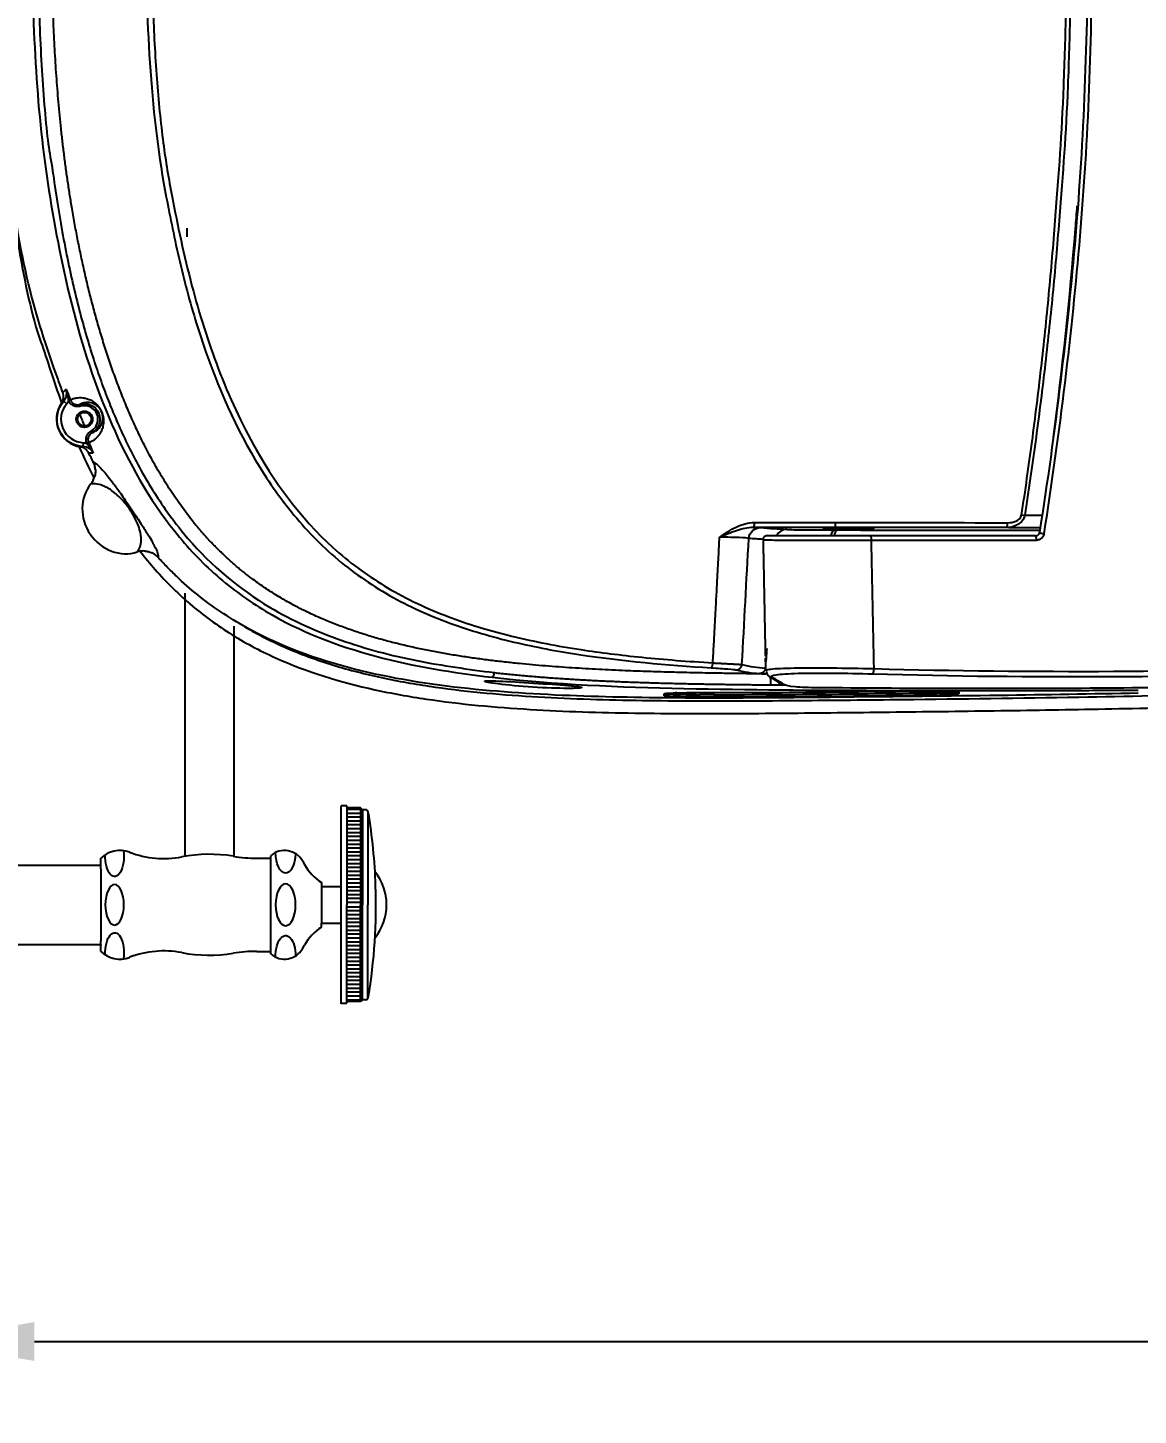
# Model space of a CAD drawing. Extents: x 796 to 6898, y -63 to 2465.
# Drawn here: x 4291.3 to 4577.8, y 1303 to 1660.8 of the extents above; entities that cross this region are included whole.
import ezdxf

# ---------------------------------------------------------------- set-up
doc = ezdxf.new("R2010")
doc.units = 0
doc.header["$LTSCALE"] = 20
doc.header["$MEASUREMENT"] = 0
doc.layers.get('0').update_dxf_attribs({"linetype": 'CONTINUOUS'})
doc.layers.get('DEFPOINTS').update_dxf_attribs({"linetype": 'CONTINUOUS'})
doc.layers.add('1', color=7, linetype='CONTINUOUS')
doc.layers.add('4', color=4, linetype='CONTINUOUS')
doc.styles.get("Standard").update_dxf_attribs({"font": 'NanumGothic.ttf'})
doc.dimstyles.get("Standard").update_dxf_attribs({"dimtxt": 2.7, "dimasz": 2.5, "dimexe": 1.5, "dimexo": 1.5, "dimgap": 1.5, "dimtad": 1, "dimdec": 0, "dimlfac": 10, "dimzin": 0, "dimdsep": 46, "dimtxsty": 'Standard', "dimcen": 0, "dimclrt": 2, "dimadec": 0, "dimazin": 0, "dimtfac": 1, "dimtdec": 0, "dimtmove": 0, "dimatfit": 3, "dimfxl": 0, "dimtolj": 1, "dimtzin": 0, "dimarcsym": 0})

# ---------------------------------------------------------------- blocks, each defined once
blk = doc.blocks.new('*D23')
at = {"color": 3, "lineweight": -2}
for p, q in [((4262.99, 1075.8), (4262.99, 1326.98)), ((4982.99, 1062.78), (4982.99, 1326.98)), ((4292.99, 1321.98), (4952.99, 1321.98))]:
    blk.add_line(p, q, dxfattribs=at)
at = {"color": 3}
for points in [[(4292.99, 1326.98), (4292.99, 1316.98), (4262.99, 1321.98)], [(4952.99, 1326.98), (4952.99, 1316.98), (4982.99, 1321.98)]]:
    blk.add_solid(points, dxfattribs=at)
at = {"layer": 'DEFPOINTS', "color": 0}
for p in [(4982.99, 1321.98), (4262.99, 1074.3), (4982.99, 1061.28)]:
    blk.add_point(p, dxfattribs=at)
at = {"color": 2, "insert": (4622.99, 1348.24), "char_height": 30, "attachment_point": 5}
blk.add_mtext('\\A1;720', dxfattribs=at)

msp = doc.modelspace()

# ---------------------------------------------------------------- linework, layer by layer
at = {"layer": '1', "color": 0, "linetype": 'Continuous'}
for p, q in [((4332.33, 1609.08), (4332.33, 1606.88)), ((4300.58, 1564.49), (4301.33, 1563.84)), ((4301.84, 1564.55), (4302.29, 1564.76)), ((4304.86, 1563.19), (4304.71, 1563.67)), ((4307.6, 1556.78), (4307.85, 1556.34)), ((4305.6, 1552.78), (4305.65, 1553.78)), ((4306.5, 1553.65), (4306.96, 1553.84)), ((4499.43, 1531.9), (4499.43, 1531.75)), ((4499.43, 1531.65), (4499.43, 1531.28)), ((4455.46, 1488.53), (4455.46, 1489.01)), ((4458.46, 1489.53), (4458.46, 1489.01)), ((4463.46, 1489.32), (4463.46, 1488.78)), ((4463.46, 1488.16), (4463.46, 1488.78)), ((4464.76, 1489.34), (4464.76, 1488.78)), ((4468.16, 1489.36), (4468.16, 1488.77)), ((4468.16, 1489.36), (4468.16, 1488.77)), ((4518.86, 1489.71), (4518.86, 1489.15)), ((4522.06, 1489.73), (4522.06, 1489.18)), ((4522.06, 1489.18), (4522.06, 1489.73)), ((4523.46, 1489.73), (4523.46, 1489.2)), ((4523.46, 1488.58), (4523.46, 1489.2)), ((4528.46, 1489.97), (4528.46, 1489.46)), ((4531.46, 1489), (4531.46, 1489.46))]:
    msp.add_line(p, q, dxfattribs=at)
for radius in [2.1, 1.75]:
    msp.add_circle((4305.9, 1559.84), radius, dxfattribs=at)
at = {"layer": '1', "color": 0, "linetype": 'Continuous', "extrusion": (0, 0, -1)}
for radius, start, end in [(7.06, 272.382, 41.2007), (4, 72.7958, 240.8607)]:
    msp.add_arc((-4305.9, 1559.84), radius, start, end, dxfattribs=at)
at = {"layer": '1', "color": 0, "linetype": 'Continuous'}
for radius, start, end in [(7.2, 145.1928, 261.2266), (6.06, 138.7993, 267.618), (3.5, 299.1393, 107.2042)]:
    msp.add_arc((4305.9, 1559.84), radius, start, end, dxfattribs=at)
for centre, major_axis, ratio, start_param, end_param in [((4301.79, 1564.67), (-0.466, -0.182), 0.050377, 1.614803, 3.075022), ((4306.56, 1553.53), (0.453, 0.212), 0.053979, 0.066481, 1.523686), ((4315.72, 1535.87), (-6.16, 9.12), 0.916152, 0.269979, 2.882511), ((4547.37, 1535.38), (1.48, -0.23), 0.119694, 4.942245, 5.579809), ((4478.47, 1533.41), (0, -1.5), 0.228999, 0.008965, 1.425862), ((4499.42, 1533.4), (0, -1.5), 0.223098, 0.008952, 1.423303), ((4543.75, 1533.36), (0, -1.5), 0.211079, 0.008928, 1.420364), ((4481.98, 1528.78), (0, -1), 1, 3.141593, 4.746913), ((4487.09, 1528.4), (0.22, 2.99), 0.99324, 0.075247, 1.165164), ((4499.43, 1528.28), (0.01, 3), 0.378274, 0.009427, 1.035618), ((4500.21, 1528.28), (0.01, 3), 0.33934, 0.009277, 1.034676), ((4508.73, 1528.78), (0, 1), 0.221069, 4.562842, 6.283185), ((4551.31, 1528.78), (0, 1), 0.209286, 4.560828, 6.283185), ((4553.29, 1530.47), (-0.988, 0.156), 0.119842, 0, 1.800106), ((4483.32, 1494.8), (-0.75, -1.3), 0.990202, 5.230664, 6.795915), ((4509.3, 1495.65), (0.04, 1.5), 0.226161, 3.189015, 4.564472), ((4486.35, 1492.87), (-0.87, -1.22), 0.988984, 6.267805, 6.91796)]:
    msp.add_ellipse(centre, major_axis=major_axis, ratio=ratio, start_param=start_param, end_param=end_param, dxfattribs=at)
for points, degree, knots in [([(4300.34, 1566.72), (4299.92, 1567.86), (4296.28, 1577.83), (4290.74, 1594.8), (4286.94, 1618.19), (4285.02, 1636.21), (4284.1, 1647.76), (4283.45, 1659.7), (4283.06, 1672.03), (4283.01, 1680.38), (4282.99, 1684.62)], 3, [0, 0, 0, 0, 0.029664, 0.258397, 0.514709, 0.605675, 0.699628, 0.796629, 0.896736, 1, 1, 1, 1]), ([(4282.99, 1684.62), (4282.99, 1675.63), (4283.17, 1666.64), (4283.95, 1648.67), (4284.55, 1639.69), (4286.31, 1621.79), (4287.46, 1612.86), (4290.47, 1595.13), (4292.33, 1586.32), (4296.22, 1575.36), (4297.98, 1569.64), (4300.01, 1564.02)], 3, [0, 0, 0, 0, 0.214368, 0.214368, 0.428737, 0.428737, 0.643105, 0.643105, 0.857473, 0.857473, 1, 1, 1, 1]), ([(4292.38, 1684.61), (4292.39, 1662.46), (4293.44, 1640.21), (4297.95, 1610.9), (4299.95, 1600.06), (4305.29, 1578.79), (4308.65, 1568.38), (4317.29, 1548.59), (4322.59, 1539.21), (4332.49, 1526.78), (4336.11, 1522.94), (4343.97, 1516.04), (4348.2, 1512.99), (4361.52, 1505.04), (4371.21, 1501.36), (4390.91, 1496.09), (4400.96, 1494.45), (4411.08, 1493.29)], 3, [0, 0, 0, 0, 0.25, 0.25, 0.375, 0.375, 0.5, 0.5, 0.625, 0.625, 0.6875, 0.6875, 0.75, 0.75, 0.875, 0.875, 1, 1, 1, 1]), ([(4293.92, 1684.61), (4293.93, 1680.74), (4293.96, 1673.15), (4294.28, 1661.99), (4294.79, 1651.31), (4295.5, 1641.09), (4296.4, 1631.32), (4297.48, 1625.52), (4298.73, 1616.68), (4300.12, 1608.32), (4301.64, 1600.44), (4303.29, 1593.04), (4305.03, 1586.14), (4306.84, 1579.74), (4308.71, 1573.83), (4310.6, 1568.42), (4312.5, 1563.49), (4315.35, 1556.7), (4319.76, 1547.56), (4325.87, 1537.59), (4336.21, 1524.09), (4348.55, 1513.79), (4365.68, 1504.94), (4378.53, 1500.53), (4394.93, 1496.7), (4404.98, 1495.37), (4411.68, 1494.48)], 3, [0, 0, 0, 0, 0.043803, 0.085816, 0.126123, 0.164778, 0.201813, 0.237237, 0.271048, 0.303235, 0.33378, 0.362666, 0.389876, 0.415398, 0.439219, 0.461332, 0.481735, 0.500424, 0.547145, 0.600351, 0.638368, 0.749997, 0.792002, 0.875008, 0.916739, 1, 1, 1, 1]), ([(4481.98, 1494.15), (4466.34, 1494.32), (4444.45, 1494.69), (4416.2, 1495.97), (4386.05, 1499.2), (4358.58, 1511.26), (4346.54, 1520.28), (4339.49, 1527.1), (4336.42, 1530.33), (4331.74, 1535.97), (4320.8, 1551.63), (4307.52, 1582.63), (4301.19, 1615.03), (4298.28, 1642.76), (4297.5, 1669.85), (4297.51, 1684.61)], 5, [0, 0, 0, 0, 0, 0, 0.248533, 0.35731, 0.459634, 0.477422, 0.480384, 0.491238, 0.514901, 0.53066, 0.593382, 0.780263, 1, 1, 1, 1, 1, 1]), ([(4321.77, 1684.58), (4321.75, 1660.91), (4323.11, 1637.42), (4328.01, 1611.99), (4329.15, 1606.22), (4331.84, 1594.74), (4333.39, 1589.02), (4338.7, 1572.21), (4343.09, 1561.42), (4351.77, 1546.2), (4355.02, 1541.31), (4362.19, 1532.27), (4366.12, 1528.09), (4374.87, 1520.54), (4379.66, 1517.21), (4389.6, 1511.59), (4394.8, 1509.24), (4405.56, 1505.3), (4411.11, 1503.7), (4422.22, 1501.06), (4427.82, 1500.02), (4444.73, 1497.44), (4456.14, 1496.43), (4467.61, 1495.73)], 3, [0, 0, 0, 0, 0.25, 0.25, 0.3125, 0.3125, 0.375, 0.375, 0.5, 0.5, 0.5625, 0.5625, 0.625, 0.625, 0.6875, 0.6875, 0.75, 0.75, 0.8125, 0.8125, 0.875, 0.875, 1, 1, 1, 1]), ([(4323.28, 1684.58), (4323.34, 1678.27), (4323.45, 1665.94), (4324.44, 1647.94), (4326.06, 1630.88), (4328.78, 1615.3), (4333.11, 1594.69), (4340.12, 1572.42), (4351.21, 1548.15), (4366.45, 1528.24), (4385.06, 1515.22), (4400.26, 1508.31), (4416.8, 1503.46), (4430.51, 1500.86), (4441.78, 1499.31), (4450, 1498.4), (4458.81, 1497.6), (4464.9, 1497.2), (4468.03, 1497)], 3, [0, 0, 0, 0, 0.066982, 0.130716, 0.191334, 0.248966, 0.335776, 0.415755, 0.499002, 0.623838, 0.68452, 0.749311, 0.808177, 0.874762, 0.902999, 0.933262, 0.965585, 1, 1, 1, 1]), ([(4547.68, 1535.15), (4548.64, 1541.45), (4549.54, 1547.75), (4551.23, 1560.37), (4552.01, 1566.69), (4553.46, 1579.34), (4554.12, 1585.68), (4555.33, 1598.37), (4555.88, 1604.74), (4557.34, 1623.83), (4558.08, 1633.09), (4558.82, 1652.27), (4559.01, 1658.67), (4559.2, 1668.29), (4559.25, 1671.5), (4559.32, 1677.91), (4559.34, 1681.12), (4559.34, 1684.33)], 3, [0, 0, 0, 0, 0.125, 0.125, 0.25, 0.25, 0.375, 0.375, 0.5, 0.5, 0.75, 0.75, 0.875, 0.875, 0.9375, 0.9375, 1, 1, 1, 1]), ([(4560.39, 1684.33), (4560.38, 1681.12), (4560.36, 1677.91), (4560.29, 1671.49), (4560.24, 1668.28), (4560.05, 1658.66), (4559.86, 1652.26), (4559.1, 1633.07), (4558.35, 1623.81), (4556.85, 1604.7), (4556.3, 1598.34), (4555.06, 1585.63), (4554.38, 1579.29), (4552.9, 1566.63), (4552.1, 1560.31), (4550.38, 1547.69), (4549.46, 1541.38), (4548.48, 1535.09)], 3, [0, 0, 0, 0, 0.0625, 0.0625, 0.125, 0.125, 0.25, 0.25, 0.5, 0.5, 0.625, 0.625, 0.75, 0.75, 0.875, 0.875, 1, 1, 1, 1]), ([(4564.72, 1684.6), (4564.72, 1658.1), (4563.67, 1631.73), (4559.51, 1582.67), (4556.39, 1556.59), (4552.3, 1530.62)], 3, [0, 0, 0, 0, 0.5, 0.5, 1, 1, 1, 1]), ([(4553.49, 1530.32), (4557.59, 1556.33), (4560.71, 1582.47), (4564.87, 1631.63), (4565.92, 1658.05), (4565.92, 1684.6)], 3, [0, 0, 0, 0, 0.5, 0.5, 1, 1, 1, 1]), ([(4555.88, 1555.24), (4558.25, 1573.07), (4560.16, 1590.97), (4561.74, 1610.91), (4561.89, 1612.89), (4562.04, 1614.86)], 3, [0, 0, 0, 0, 0.901127, 0.901127, 1, 1, 1, 1]), ([(4300.58, 1564.49), (4300.76, 1564.7), (4300.91, 1564.92), (4301.08, 1565.28), (4301.14, 1565.41), (4301.22, 1565.67), (4301.25, 1565.8), (4301.3, 1566.06), (4301.32, 1566.19), (4301.33, 1566.46), (4301.33, 1566.6), (4301.31, 1566.86), (4301.29, 1567), (4301.23, 1567.26), (4301.19, 1567.39), (4301.15, 1567.52)], 3, [0, 0, 0, 0, 0.25, 0.25, 0.375, 0.375, 0.5, 0.5, 0.625, 0.625, 0.75, 0.75, 0.875, 0.875, 1, 1, 1, 1]), ([(4301.82, 1564.66), (4301.77, 1564.9), (4301.73, 1565.14), (4301.61, 1565.87), (4301.52, 1566.34), (4301.32, 1567.04), (4301.24, 1567.28), (4301.16, 1567.48), (4301.15, 1567.5), (4301.14, 1567.52), (4301.13, 1567.54)], 3, [0, 0, 0, 0, 0.238829, 0.238829, 0.733383, 0.733383, 0.996461, 0.996461, 0.996461, 1, 1, 1, 1]), ([(4299.99, 1563.95), (4300.12, 1564.15), (4300.24, 1564.36), (4300.37, 1564.7), (4300.4, 1564.82), (4300.46, 1565.05), (4300.49, 1565.17), (4300.52, 1565.41), (4300.52, 1565.53), (4300.53, 1565.77), (4300.52, 1565.89), (4300.48, 1566.25), (4300.42, 1566.49), (4300.34, 1566.72)], 3, [0, 0, 0, 0, 0.25, 0.25, 0.375, 0.375, 0.5, 0.5, 0.625, 0.625, 0.75, 0.75, 1, 1, 1, 1]), ([(4304.86, 1563.19), (4304.79, 1563.17), (4304.71, 1563.15), (4304.57, 1563.11), (4304.49, 1563.1), (4304.26, 1563.08), (4304.11, 1563.07), (4303.89, 1563.08), (4303.81, 1563.09), (4303.66, 1563.12), (4303.59, 1563.13), (4303.37, 1563.19), (4303.23, 1563.23), (4302.95, 1563.36), (4302.82, 1563.43), (4302.57, 1563.61), (4302.45, 1563.7), (4302.24, 1563.92), (4302.14, 1564.03), (4301.97, 1564.28), (4301.9, 1564.41), (4301.84, 1564.55)], 3, [0, 0, 0, 0, 0.0625, 0.0625, 0.125, 0.125, 0.25, 0.25, 0.3125, 0.3125, 0.375, 0.375, 0.5, 0.5, 0.625, 0.625, 0.75, 0.75, 0.875, 0.875, 1, 1, 1, 1]), ([(4302.25, 1564.85), (4302.49, 1564.96), (4302.74, 1565.06), (4303.25, 1565.22), (4303.51, 1565.28), (4304.05, 1565.37), (4304.33, 1565.4), (4304.89, 1565.42), (4305.18, 1565.41), (4305.78, 1565.34), (4306.09, 1565.28), (4306.57, 1565.14), (4306.74, 1565.09), (4307.07, 1564.97), (4307.25, 1564.89), (4307.6, 1564.72), (4307.78, 1564.62), (4308.07, 1564.44), (4308.17, 1564.38), (4308.37, 1564.24), (4308.47, 1564.16), (4308.68, 1563.99), (4308.79, 1563.9), (4309.02, 1563.68), (4309.14, 1563.56), (4309.34, 1563.35), (4309.41, 1563.27), (4309.55, 1563.09), (4309.63, 1562.99), (4309.75, 1562.82), (4309.79, 1562.75), (4309.87, 1562.64), (4309.89, 1562.61), (4309.94, 1562.52), (4309.97, 1562.48), (4310.03, 1562.38), (4310.06, 1562.33), (4310.11, 1562.24), (4310.12, 1562.2), (4310.16, 1562.13), (4310.18, 1562.09), (4310.22, 1562.01), (4310.25, 1561.96), (4310.28, 1561.88), (4310.3, 1561.86), (4310.32, 1561.8), (4310.33, 1561.77), (4310.36, 1561.71), (4310.37, 1561.68), (4310.39, 1561.62), (4310.41, 1561.6), (4310.44, 1561.51), (4310.46, 1561.47), (4310.49, 1561.38), (4310.5, 1561.33), (4310.53, 1561.26), (4310.54, 1561.22), (4310.57, 1561.12), (4310.59, 1561.06), (4310.63, 1560.9), (4310.66, 1560.81), (4310.7, 1560.64), (4310.71, 1560.57), (4310.74, 1560.43), (4310.75, 1560.36), (4310.78, 1560.17), (4310.79, 1560.06), (4310.81, 1559.86), (4310.82, 1559.76), (4310.83, 1559.49), (4310.83, 1559.33), (4310.82, 1559.02), (4310.81, 1558.89), (4310.77, 1558.49), (4310.74, 1558.26), (4310.64, 1557.83), (4310.58, 1557.64), (4310.46, 1557.27), (4310.4, 1557.1), (4310.25, 1556.77), (4310.18, 1556.62), (4309.94, 1556.19), (4309.77, 1555.93), (4309.41, 1555.46), (4309.22, 1555.24), (4308.82, 1554.85), (4308.61, 1554.67), (4307.96, 1554.19), (4307.5, 1553.93), (4307.01, 1553.74)], 3, [0, 0, 0, 0, 0.0625, 0.0625, 0.125, 0.125, 0.1875, 0.1875, 0.25, 0.25, 0.3125, 0.3125, 0.34375, 0.34375, 0.375, 0.375, 0.40625, 0.40625, 0.421875, 0.421875, 0.4375, 0.4375, 0.453125, 0.453125, 0.46875, 0.46875, 0.476563, 0.476563, 0.484375, 0.484375, 0.488281, 0.488281, 0.490234, 0.490234, 0.492188, 0.492188, 0.494141, 0.494141, 0.495117, 0.495117, 0.496094, 0.496094, 0.49707, 0.49707, 0.497559, 0.497559, 0.498047, 0.498047, 0.498535, 0.498535, 0.499023, 0.499023, 0.5, 0.5, 0.500977, 0.500977, 0.501953, 0.501953, 0.503906, 0.503906, 0.507813, 0.507813, 0.511719, 0.511719, 0.515625, 0.515625, 0.523438, 0.523438, 0.53125, 0.53125, 0.546875, 0.546875, 0.5625, 0.5625, 0.59375, 0.59375, 0.625, 0.625, 0.65625, 0.65625, 0.6875, 0.6875, 0.75, 0.75, 0.8125, 0.8125, 0.875, 0.875, 1, 1, 1, 1]), ([(4302.29, 1564.76), (4302.34, 1564.65), (4302.4, 1564.54), (4302.54, 1564.34), (4302.62, 1564.25), (4302.79, 1564.08), (4302.88, 1564), (4303.08, 1563.86), (4303.18, 1563.8), (4303.4, 1563.7), (4303.52, 1563.66), (4303.69, 1563.62), (4303.75, 1563.61), (4303.87, 1563.59), (4303.93, 1563.58), (4304.11, 1563.57), (4304.24, 1563.58), (4304.48, 1563.6), (4304.6, 1563.63), (4304.71, 1563.67)], 3, [0, 0, 0, 0, 0.125, 0.125, 0.25, 0.25, 0.375, 0.375, 0.5, 0.5, 0.625, 0.625, 0.6875, 0.6875, 0.75, 0.75, 0.875, 0.875, 1, 1, 1, 1]), ([(4307.85, 1556.34), (4308.52, 1556.56), (4309.15, 1556.94), (4309.96, 1557.88), (4310.2, 1558.25), (4310.49, 1559), (4310.57, 1559.29), (4310.65, 1559.83), (4310.67, 1560.03), (4310.65, 1560.42), (4310.65, 1560.56), (4310.61, 1560.82), (4310.59, 1560.92), (4310.55, 1561.11), (4310.54, 1561.17), (4310.49, 1561.34), (4310.47, 1561.42), (4310.35, 1561.71), (4310.3, 1561.85), (4310.22, 1562), (4310.19, 1562.05), (4310.11, 1562.19), (4310.07, 1562.26), (4309.96, 1562.43), (4309.9, 1562.52), (4309.73, 1562.74), (4309.63, 1562.85), (4309.36, 1563.13), (4309.2, 1563.26), (4308.75, 1563.59), (4308.48, 1563.73), (4307.74, 1564.05), (4307.29, 1564.13), (4306.05, 1564.2), (4305.34, 1564.01), (4304.71, 1563.67)], 3, [0, 0, 0, 0, 0.25, 0.25, 0.375, 0.375, 0.4375, 0.4375, 0.46875, 0.46875, 0.484375, 0.484375, 0.492188, 0.492188, 0.496094, 0.496094, 0.5, 0.5, 0.501953, 0.501953, 0.503906, 0.503906, 0.507813, 0.507813, 0.515625, 0.515625, 0.53125, 0.53125, 0.5625, 0.5625, 0.625, 0.625, 0.75, 0.75, 1, 1, 1, 1]), ([(4306.5, 1553.65), (4306.44, 1553.79), (4306.4, 1553.94), (4306.34, 1554.23), (4306.32, 1554.38), (4306.32, 1554.61), (4306.32, 1554.69), (4306.33, 1554.84), (4306.34, 1554.91), (4306.37, 1555.14), (4306.41, 1555.28), (4306.49, 1555.5), (4306.51, 1555.57), (4306.58, 1555.7), (4306.61, 1555.77), (4306.72, 1555.97), (4306.81, 1556.09), (4306.96, 1556.26), (4307.01, 1556.32), (4307.12, 1556.43), (4307.17, 1556.48), (4307.35, 1556.62), (4307.47, 1556.71), (4307.6, 1556.78)], 3, [0, 0, 0, 0, 0.125, 0.125, 0.25, 0.25, 0.3125, 0.3125, 0.375, 0.375, 0.5, 0.5, 0.5625, 0.5625, 0.625, 0.625, 0.75, 0.75, 0.8125, 0.8125, 0.875, 0.875, 1, 1, 1, 1]), ([(4307.85, 1556.34), (4307.74, 1556.28), (4307.64, 1556.22), (4307.5, 1556.1), (4307.46, 1556.06), (4307.37, 1555.98), (4307.33, 1555.93), (4307.21, 1555.79), (4307.14, 1555.69), (4307.05, 1555.54), (4307.02, 1555.48), (4306.97, 1555.37), (4306.95, 1555.32), (4306.89, 1555.14), (4306.86, 1555.03), (4306.82, 1554.79), (4306.81, 1554.67), (4306.82, 1554.43), (4306.83, 1554.31), (4306.88, 1554.07), (4306.92, 1553.95), (4306.96, 1553.84)], 3, [0, 0, 0, 0, 0.125, 0.125, 0.1875, 0.1875, 0.25, 0.25, 0.375, 0.375, 0.4375, 0.4375, 0.5, 0.5, 0.625, 0.625, 0.75, 0.75, 0.875, 0.875, 1, 1, 1, 1]), ([(4307.04, 1551.08), (4306.93, 1551.3), (4306.8, 1551.5), (4306.57, 1551.78), (4306.49, 1551.87), (4306.31, 1552.03), (4306.22, 1552.11), (4306.02, 1552.25), (4305.92, 1552.31), (4305.71, 1552.43), (4305.6, 1552.48), (4305.27, 1552.62), (4305.04, 1552.69), (4304.8, 1552.72)], 3, [0, 0, 0, 0, 0.25, 0.25, 0.375, 0.375, 0.5, 0.5, 0.625, 0.625, 0.75, 0.75, 1, 1, 1, 1]), ([(4308.18, 1551.12), (4308.12, 1551.24), (4308.05, 1551.36), (4307.9, 1551.58), (4307.81, 1551.68), (4307.64, 1551.88), (4307.54, 1551.97), (4307.34, 1552.15), (4307.23, 1552.23), (4307, 1552.37), (4306.89, 1552.44), (4306.65, 1552.55), (4306.52, 1552.6), (4306.14, 1552.72), (4305.87, 1552.77), (4305.6, 1552.78)], 3, [0, 0, 0, 0, 0.125, 0.125, 0.25, 0.25, 0.375, 0.375, 0.5, 0.5, 0.625, 0.625, 0.75, 0.75, 1, 1, 1, 1]), ([(4308.17, 1548.84), (4308.83, 1548.52), (4309.68, 1547.8), (4311.63, 1545.52), (4312.39, 1544.58), (4313.95, 1542.47), (4314.53, 1541.66), (4315.97, 1539.62), (4316.84, 1538.35), (4318.71, 1535.6), (4319.61, 1534.25), (4321.02, 1532.1), (4321.57, 1531.24), (4322.94, 1529.04), (4323.51, 1528.04), (4324.78, 1525.58), (4325.01, 1524.72), (4324.93, 1524.18)], 3, [0, 0, 0, 0, 0.25, 0.25, 0.375, 0.375, 0.4375, 0.4375, 0.5, 0.5, 0.5625, 0.5625, 0.625, 0.625, 0.75, 0.75, 1, 1, 1, 1]), ([(4308.72, 1546.9), (4308.7, 1547.07), (4308.68, 1547.24), (4308.63, 1547.57), (4308.59, 1547.73), (4308.45, 1548.22), (4308.33, 1548.53), (4308.17, 1548.84)], 3, [0, 0, 0, 0, 0.25, 0.25, 0.5, 0.5, 1, 1, 1, 1]), ([(4308.72, 1546.9), (4308.74, 1546.58), (4308.73, 1546.27), (4308.68, 1545.8), (4308.66, 1545.64), (4308.6, 1545.34), (4308.57, 1545.18), (4308.53, 1545.04)], 3, [0, 0, 0, 0, 0.5, 0.5, 0.75, 0.75, 1, 1, 1, 1]), ([(4307.56, 1543.15), (4307.79, 1543.43), (4307.98, 1543.72), (4308.22, 1544.19), (4308.29, 1544.35), (4308.42, 1544.69), (4308.48, 1544.86), (4308.53, 1545.04)], 3, [0, 0, 0, 0, 0.5, 0.5, 0.75, 0.75, 1, 1, 1, 1]), ([(4319.54, 1525.61), (4320.14, 1526.36), (4320.56, 1527.31), (4320.57, 1529.46), (4320.48, 1530.29), (4319.97, 1532.01), (4319.73, 1532.66), (4319.15, 1533.91), (4318.92, 1534.38), (4318.3, 1535.47), (4317.91, 1536.1), (4317.06, 1537.32), (4316.64, 1537.87), (4315.89, 1538.76), (4315.55, 1539.13), (4314.61, 1540.1), (4314.09, 1540.55), (4312.65, 1541.71), (4311.87, 1542.15), (4309.74, 1543.13), (4308.59, 1543.26), (4307.56, 1543.15)], 3, [0, 0, 0, 0, 0.25, 0.25, 0.375, 0.375, 0.4375, 0.4375, 0.46875, 0.46875, 0.5, 0.5, 0.53125, 0.53125, 0.5625, 0.5625, 0.625, 0.625, 0.75, 0.75, 1, 1, 1, 1]), ([(4320.4, 1525.62), (4321.6, 1524.08), (4322.85, 1522.57), (4327.11, 1517.73), (4330.32, 1514.56), (4337.2, 1508.77), (4340.87, 1506.15), (4348.56, 1501.48), (4352.57, 1499.43), (4364.96, 1494.08), (4373.64, 1491.57), (4386.84, 1488.81), (4391.28, 1488.06), (4400.19, 1486.8), (4404.66, 1486.3), (4418.09, 1485.06), (4427.08, 1484.6), (4445.06, 1484.04), (4454.05, 1483.95), (4472.04, 1483.92), (4481.03, 1483.98), (4499.01, 1484.15), (4508.02, 1484.25), (4525.96, 1484.46), (4544.22, 1484.69), (4570.2, 1485.12), (4603.13, 1485.84), (4624.88, 1486.48), (4659.16, 1487.69), (4681.17, 1488.67), (4714.19, 1490.72), (4725.19, 1491.49), (4747.17, 1493.32), (4758.15, 1494.37), (4780.06, 1496.9), (4790.99, 1498.37), (4812.75, 1501.95), (4823.58, 1504.06), (4845.02, 1509.22), (4855.63, 1512.28), (4876.39, 1519.72), (4886.54, 1524.12), (4902.3, 1532.49), (4908.16, 1535.99), (4913.84, 1539.76)], 3, [0, 0, 0, 0, 0.010075, 0.010075, 0.033249, 0.033249, 0.056423, 0.056423, 0.079597, 0.079597, 0.125945, 0.125945, 0.149119, 0.149119, 0.172293, 0.172293, 0.218641, 0.218641, 0.264989, 0.264989, 0.311338, 0.311338, 0.357686, 0.357686, 0.404034, 0.450382, 0.49673, 0.553904, 0.553904, 0.657425, 0.657425, 0.709186, 0.709186, 0.760947, 0.760947, 0.812708, 0.812708, 0.864469, 0.864469, 0.91623, 0.91623, 0.967991, 0.967991, 1, 1, 1, 1]), ([(4544.06, 1533.15), (4544.8, 1533.15), (4545.53, 1533.26), (4546.9, 1533.86), (4547.56, 1534.4), (4547.68, 1535.15)], 3, [0, 0, 0, 0, 0.5, 0.5, 1, 1, 1, 1]), ([(4469.78, 1529.38), (4469.78, 1529.44), (4469.86, 1529.45), (4469.94, 1529.51), (4469.98, 1529.54), (4470.11, 1529.63), (4470.2, 1529.69), (4470.45, 1529.88), (4470.63, 1530), (4471.15, 1530.35), (4471.49, 1530.58), (4472.55, 1531.25), (4473.28, 1531.66), (4475.53, 1532.71), (4477.15, 1533.2), (4478.81, 1533.19)], 3, [0, 0, 0, 0, 0.015625, 0.015625, 0.03125, 0.03125, 0.0625, 0.0625, 0.125, 0.125, 0.25, 0.25, 0.5, 0.5, 1, 1, 1, 1]), ([(4478.48, 1531.91), (4477.01, 1531.91), (4475.56, 1531.53), (4473.4, 1530.82), (4472.68, 1530.55), (4471.6, 1530.13), (4471.24, 1529.99), (4470.69, 1529.76), (4470.51, 1529.69), (4470.23, 1529.58), (4470.14, 1529.54), (4470, 1529.48), (4469.96, 1529.46), (4469.87, 1529.43), (4469.78, 1529.44), (4469.78, 1529.38)], 3, [0, 0, 0, 0, 0.5, 0.5, 0.75, 0.75, 0.875, 0.875, 0.9375, 0.9375, 0.96875, 0.96875, 0.984375, 0.984375, 1, 1, 1, 1]), ([(4477.3, 1529.08), (4477.35, 1529.83), (4477.7, 1530.55), (4478.78, 1531.57), (4479.52, 1531.87), (4480.26, 1531.87)], 3, [0, 0, 0, 0, 0.5, 0.5, 1, 1, 1, 1]), ([(4499.43, 1531.75), (4497.68, 1531.73), (4496.61, 1531.71), (4496.61, 1531.68), (4497.68, 1531.66), (4499.43, 1531.65)], 3, [0, 0, 0, 0, 0.5, 0.5, 1, 1, 1, 1]), ([(4509.61, 1531.69), (4509.61, 1531.71), (4509.61, 1531.74), (4509.59, 1531.74), (4509.29, 1531.73), (4508.06, 1531.75), (4507.18, 1531.76), (4504.06, 1531.77), (4501.38, 1531.76), (4499.43, 1531.75)], 3, [0, 0, 0, 0, 0.00002, 0.00002, 0.250015, 0.250015, 0.50001, 0.50001, 1, 1, 1, 1]), ([(4499.43, 1531.65), (4501.38, 1531.64), (4504.05, 1531.65), (4507.18, 1531.67), (4508.06, 1531.67), (4509.11, 1531.69), (4509.41, 1531.7), (4509.54, 1531.71)], 3, [0, 0, 0, 0, 0.536931, 0.536931, 0.805396, 0.805396, 1, 1, 1, 1]), ([(4548.48, 1535.09), (4548.32, 1534.06), (4547.61, 1533.18), (4545.84, 1532.11), (4544.8, 1531.87), (4543.75, 1531.87)], 3, [0, 0, 0, 0, 0.5, 0.5, 1, 1, 1, 1]), ([(4552.57, 1531.8), (4552.26, 1531.8), (4551.94, 1531.8), (4550.27, 1531.81), (4548.93, 1531.83), (4546.97, 1531.84), (4546.32, 1531.85), (4545.35, 1531.86), (4545.03, 1531.86), (4544.39, 1531.87), (4544.07, 1531.87), (4543.75, 1531.87)], 3, [0, 0, 0, 0, 0.104494, 0.104494, 0.552247, 0.552247, 0.776124, 0.776124, 0.888062, 0.888062, 1, 1, 1, 1]), ([(4548.48, 1535.09), (4549.59, 1535.1), (4550.71, 1535.11), (4552.25, 1535.12), (4552.65, 1535.13), (4553.05, 1535.13)], 3, [0, 0, 0, 0, 0.741978, 0.741978, 1, 1, 1, 1]), ([(4468.03, 1497), (4468.12, 1498.61), (4468.29, 1501.74), (4468.53, 1506.27), (4468.76, 1510.49), (4468.97, 1514.41), (4469.16, 1518.01), (4469.33, 1521.3), (4469.49, 1524.27), (4469.63, 1526.93), (4469.72, 1528.6), (4469.76, 1529.38)], 3, [0, 0, 0, 0, 0.14962, 0.289664, 0.420105, 0.540919, 0.652086, 0.753591, 0.845419, 0.927558, 1, 1, 1, 1]), ([(4477.3, 1529.08), (4477.04, 1529.18), (4476.19, 1529.26), (4473.53, 1529.37), (4471.71, 1529.39), (4469.76, 1529.38)], 3, [0, 0, 0, 0, 0.5, 0.5, 1, 1, 1, 1]), ([(4480.98, 1528.76), (4480.97, 1528.73), (4481.58, 1528.72), (4484.11, 1528.68), (4486.25, 1528.66), (4491.62, 1528.63), (4494.86, 1528.63), (4501.74, 1528.62), (4505.44, 1528.62), (4508.95, 1528.63)], 3, [0, 0, 0, 0, 0.223055, 0.223055, 0.482036, 0.482036, 0.741018, 0.741018, 1, 1, 1, 1]), ([(4508.73, 1529.78), (4505.37, 1529.78), (4501.88, 1529.78), (4495.29, 1529.78), (4492.18, 1529.78), (4487.03, 1529.78), (4484.99, 1529.78), (4482.56, 1529.78), (4481.99, 1529.78), (4481.97, 1529.78)], 3, [0, 0, 0, 0, 0.259246, 0.259246, 0.518493, 0.518493, 0.777739, 0.777739, 1, 1, 1, 1]), ([(4487.08, 1531.4), (4487.5, 1531.37), (4488.89, 1531.34), (4493.18, 1531.3), (4496.14, 1531.28), (4499.43, 1531.28)], 3, [0, 0, 0, 0, 0.5, 0.5, 1, 1, 1, 1]), ([(4500.21, 1531.28), (4506.58, 1531.26), (4512.97, 1531.25), (4525.81, 1531.23), (4532.25, 1531.22), (4541.94, 1531.21), (4545.18, 1531.2), (4549.78, 1531.2), (4551.13, 1531.2), (4552.49, 1531.19)], 3, [0, 0, 0, 0, 0.369242, 0.369242, 0.738484, 0.738484, 0.923105, 0.923105, 1, 1, 1, 1]), ([(4551.31, 1529.78), (4550.38, 1529.78), (4549.45, 1529.78), (4547.38, 1529.78), (4546.25, 1529.78), (4532.97, 1529.78), (4520.84, 1529.78), (4508.73, 1529.78)], 3, [0, 0, 0, 0, 0.065536, 0.065536, 0.145408, 0.145408, 1, 1, 1, 1]), ([(4551.31, 1529.78), (4551.42, 1529.78), (4551.53, 1529.8), (4551.7, 1529.86), (4551.75, 1529.88), (4551.86, 1529.94), (4551.9, 1529.97), (4552, 1530.05), (4552.04, 1530.09), (4552.12, 1530.18), (4552.15, 1530.23), (4552.21, 1530.34), (4552.24, 1530.39), (4552.28, 1530.51), (4552.29, 1530.57), (4552.3, 1530.62)], 3, [0, 0, 0, 0, 0.25, 0.25, 0.375, 0.375, 0.5, 0.5, 0.625, 0.625, 0.75, 0.75, 0.875, 0.875, 1, 1, 1, 1]), ([(4553.49, 1530.32), (4553.47, 1530.2), (4553.45, 1530.08), (4553.37, 1529.86), (4553.32, 1529.75), (4553.23, 1529.6), (4553.2, 1529.55), (4553.13, 1529.45), (4553.1, 1529.4), (4552.99, 1529.27), (4552.9, 1529.18), (4552.77, 1529.07), (4552.72, 1529.03), (4552.62, 1528.96), (4552.57, 1528.93), (4552.42, 1528.84), (4552.31, 1528.79), (4552.09, 1528.71), (4551.98, 1528.68), (4551.75, 1528.64), (4551.64, 1528.63), (4551.52, 1528.63)], 3, [0, 0, 0, 0, 0.125, 0.125, 0.25, 0.25, 0.3125, 0.3125, 0.375, 0.375, 0.5, 0.5, 0.5625, 0.5625, 0.625, 0.625, 0.75, 0.75, 0.875, 0.875, 1, 1, 1, 1]), ([(4321.53, 1525.83), (4321.19, 1525.86), (4320.85, 1525.86), (4320.18, 1525.78), (4319.85, 1525.71), (4319.54, 1525.61)], 3, [0, 0, 0, 0, 0.5, 0.5, 1, 1, 1, 1]), ([(4321.53, 1525.83), (4321.82, 1525.81), (4322.12, 1525.76), (4322.56, 1525.64), (4322.71, 1525.6), (4323, 1525.5), (4323.15, 1525.44), (4323.29, 1525.37)], 3, [0, 0, 0, 0, 0.5, 0.5, 0.75, 0.75, 1, 1, 1, 1]), ([(4324.93, 1524.18), (4324.7, 1524.43), (4324.45, 1524.66), (4324.03, 1524.96), (4323.89, 1525.05), (4323.6, 1525.22), (4323.44, 1525.3), (4323.29, 1525.37)], 3, [0, 0, 0, 0, 0.5, 0.5, 0.75, 0.75, 1, 1, 1, 1]), ([(4577.78, 1489.16), (4565.85, 1488.96), (4540.6, 1488.53), (4505.38, 1488.18), (4472.13, 1487.85), (4442.22, 1488.01), (4412.34, 1489.26), (4382.65, 1492.92), (4358.47, 1500.02), (4340.98, 1509.71), (4332.3, 1516.68), (4327.21, 1521.7), (4325.69, 1523.35), (4324.93, 1524.18)], 3, [0, 0, 0, 0, 0.136769, 0.289412, 0.403648, 0.517866, 0.632081, 0.746234, 0.860221, 0.918075, 0.974335, 0.987093, 1, 1, 1, 1]), ([(4347.21, 1506.36), (4350.73, 1504.27), (4354.39, 1502.42), (4362.34, 1498.99), (4366.63, 1497.46), (4375.05, 1494.94), (4379.16, 1493.92), (4387.64, 1492.13), (4392, 1491.39), (4400.79, 1490.14), (4405.2, 1489.63), (4418.51, 1488.39), (4427.43, 1487.92), (4445.29, 1487.34), (4454.24, 1487.23), (4472.17, 1487.17), (4481.13, 1487.23), (4499.08, 1487.37), (4508.05, 1487.46), (4532.16, 1487.71), (4547.3, 1487.92), (4587.23, 1488.62), (4612.02, 1489.22), (4658.75, 1490.91), (4680.71, 1491.92), (4713.59, 1494.01), (4724.53, 1494.8), (4746.39, 1496.66), (4757.3, 1497.73), (4777.4, 1500.09), (4786.59, 1501.32), (4795.75, 1502.77)], 3, [0, 0, 0, 0, 0.02719, 0.02719, 0.057414, 0.057414, 0.085502, 0.085502, 0.114879, 0.114879, 0.144368, 0.144368, 0.20358, 0.20358, 0.262988, 0.262988, 0.32251, 0.32251, 0.382067, 0.382067, 0.482525, 0.482525, 0.647067, 0.647067, 0.792885, 0.792885, 0.865713, 0.865713, 0.93846, 0.93846, 1, 1, 1, 1]), ([(4468.03, 1497), (4468.13, 1496.99), (4468.33, 1496.98), (4468.62, 1496.96), (4468.92, 1496.95), (4469.22, 1496.93), (4469.51, 1496.91), (4469.81, 1496.9), (4470.1, 1496.88), (4470.4, 1496.87), (4470.69, 1496.85), (4470.98, 1496.83), (4471.26, 1496.82), (4471.54, 1496.8), (4471.82, 1496.79), (4472.09, 1496.78), (4472.35, 1496.76), (4472.61, 1496.75), (4472.86, 1496.73), (4473.04, 1496.73), (4473.14, 1496.72), (4473.19, 1496.72), (4473.23, 1496.71), (4473.27, 1496.71), (4473.32, 1496.71), (4473.37, 1496.71), (4473.41, 1496.7), (4473.46, 1496.7), (4473.51, 1496.7), (4473.56, 1496.7), (4473.61, 1496.69), (4473.66, 1496.69), (4473.71, 1496.69), (4473.77, 1496.68), (4473.82, 1496.68), (4473.87, 1496.68), (4473.93, 1496.67), (4473.98, 1496.67), (4474.03, 1496.67), (4474.09, 1496.66), (4474.14, 1496.66), (4474.2, 1496.66), (4474.25, 1496.66), (4474.31, 1496.65), (4474.36, 1496.65), (4474.41, 1496.65), (4474.47, 1496.64), (4474.52, 1496.64), (4474.58, 1496.64), (4474.63, 1496.63), (4474.68, 1496.63), (4474.73, 1496.63), (4474.78, 1496.63), (4474.83, 1496.62), (4474.88, 1496.62), (4474.93, 1496.62), (4474.98, 1496.62), (4475.03, 1496.61), (4475.07, 1496.61), (4475.12, 1496.61), (4475.16, 1496.61), (4475.2, 1496.61), (4475.24, 1496.6), (4475.28, 1496.6), (4475.31, 1496.6), (4475.35, 1496.6), (4475.37, 1496.6), (4475.4, 1496.6), (4475.42, 1496.6), (4475.49, 1496.59), (4475.47, 1496.59), (4475.54, 1496.59), (4475.51, 1496.59), (4475.53, 1496.59)], 3, [0, 0, 0, 0, 0.025123, 0.0506, 0.076425, 0.102592, 0.129094, 0.155923, 0.18307, 0.210524, 0.238277, 0.266315, 0.294627, 0.323199, 0.352016, 0.381065, 0.410328, 0.43979, 0.469433, 0.49924, 0.504483, 0.509898, 0.515486, 0.521247, 0.527179, 0.533284, 0.539561, 0.54601, 0.552629, 0.55942, 0.566381, 0.573513, 0.580815, 0.588285, 0.595925, 0.603733, 0.611708, 0.61985, 0.628159, 0.636633, 0.645271, 0.654074, 0.663039, 0.672165, 0.681453, 0.6909, 0.700505, 0.710267, 0.720185, 0.730257, 0.740482, 0.750857, 0.761383, 0.772056, 0.782875, 0.793837, 0.804942, 0.816187, 0.82757, 0.839088, 0.85074, 0.862522, 0.874433, 0.88647, 0.89863, 0.91091, 0.923308, 0.935821, 0.948445, 0.961179, 0.974018, 0.986959, 1, 1, 1, 1]), ([(4420.35, 1490.81), (4423.64, 1490.58), (4427.02, 1490.45), (4432.12, 1490.39), (4433.82, 1490.46), (4434.52, 1490.71), (4433.54, 1490.88), (4429.37, 1491.28), (4426.28, 1491.5), (4419.77, 1491.93), (4416.37, 1492.14), (4411.27, 1492.39), (4409.56, 1492.43), (4408.86, 1492.2), (4409.87, 1491.95), (4413.98, 1491.37), (4417.05, 1491.04), (4420.35, 1490.81)], 3, [0, 0, 0, 0, 0.125, 0.125, 0.25, 0.25, 0.375, 0.375, 0.5, 0.5, 0.625, 0.625, 0.75, 0.75, 0.875, 0.875, 1, 1, 1, 1]), ([(4411.08, 1493.29), (4411.2, 1493.29), (4411.34, 1493.41), (4411.57, 1493.87), (4411.65, 1494.2), (4411.68, 1494.48)], 3, [0, 0, 0, 0, 0.5, 0.5, 1, 1, 1, 1]), ([(4411.08, 1493.29), (4427.38, 1491.43), (4443.92, 1490.77), (4477.21, 1490.04), (4493.96, 1489.98), (4527.77, 1489.83), (4544.87, 1489.81), (4567.34, 1489.92), (4572.55, 1489.96), (4577.78, 1490)], 3, [0, 0, 0, 0, 0.302886, 0.302886, 0.605773, 0.605773, 0.908659, 0.908659, 1, 1, 1, 1]), ([(4411.68, 1494.48), (4425.88, 1492.89), (4440.13, 1492.12), (4454.26, 1491.66), (4468.44, 1491.46), (4482.88, 1491.33), (4482.91, 1491.33), (4482.93, 1491.33), (4482.95, 1491.33), (4482.97, 1491.33), (4483, 1491.33)], 5, [0, 0, 0, 0, 0, 0, 0.999999, 0.999999, 0.999999, 0.999999, 0.999999, 1, 1, 1, 1, 1, 1]), ([(4467.61, 1495.73), (4469.28, 1495.63), (4470.8, 1495.52), (4473.05, 1495.33), (4473.78, 1495.26), (4474, 1495.2)], 3, [0, 0, 0, 0, 0.5, 0.5, 1, 1, 1, 1]), ([(4509.63, 1495.42), (4505.99, 1495.51), (4502.2, 1495.57), (4495.06, 1495.64), (4491.72, 1495.65), (4486.34, 1495.56), (4484.26, 1495.47), (4482.41, 1495.26), (4481.99, 1495.18), (4481.7, 1495.05), (4481.65, 1495), (4481.65, 1494.96)], 3, [0, 0, 0, 0, 0.267805, 0.267805, 0.535609, 0.535609, 0.803414, 0.803414, 0.937316, 0.937316, 1, 1, 1, 1]), ([(4483.3, 1493.3), (4482.87, 1493.55), (4483.26, 1493.77), (4485.55, 1494.12), (4487.48, 1494.24), (4492.52, 1494.37), (4495.64, 1494.38), (4502.33, 1494.32), (4505.87, 1494.25), (4509.27, 1494.16)], 3, [0, 0, 0, 0, 0.25, 0.25, 0.5, 0.5, 0.75, 0.75, 1, 1, 1, 1]), ([(4482.94, 1491.33), (4482.95, 1491.48), (4482.97, 1491.82), (4482.96, 1492.3), (4482.95, 1492.77), (4482.93, 1493.14), (4482.91, 1493.34), (4482.91, 1493.4)], 3, [0, 0, 0, 0, 0.166015, 0.376481, 0.627275, 0.878312, 1, 1, 1, 1]), ([(4455.46, 1489.05), (4455.46, 1489.13), (4456.32, 1489.21), (4459.27, 1489.31), (4461.34, 1489.33), (4463.46, 1489.33)], 3, [0, 0, 0, 0, 0.5, 0.5, 1, 1, 1, 1]), ([(4455.46, 1489.01), (4455.46, 1488.96), (4456.3, 1488.9), (4459.3, 1488.81), (4461.32, 1488.78), (4463.46, 1488.78)], 3, [0, 0, 0, 0, 0.5, 0.5, 1, 1, 1, 1]), ([(4463.46, 1488.78), (4462.13, 1488.78), (4460.84, 1488.81), (4459, 1488.9), (4458.46, 1488.95), (4458.46, 1489.01)], 3, [0, 0, 0, 0, 0.5, 0.5, 1, 1, 1, 1]), ([(4463.46, 1489.33), (4467.2, 1489.32), (4470.95, 1489.32), (4484.65, 1489.37), (4494.6, 1489.46), (4510.85, 1489.61), (4517.16, 1489.67), (4523.46, 1489.74)], 3, [0, 0, 0, 0, 0.187345, 0.187345, 0.684782, 0.684782, 1, 1, 1, 1]), ([(4468.16, 1488.77), (4470.22, 1488.78), (4472.29, 1488.78), (4484.36, 1488.82), (4494.37, 1488.92), (4509.21, 1489.05), (4514.03, 1489.1), (4518.86, 1489.15)], 3, [0, 0, 0, 0, 0.12201, 0.12201, 0.714374, 0.714374, 1, 1, 1, 1]), ([(4495.2, 1490.57), (4492.84, 1490.59), (4490.77, 1490.68), (4487.68, 1490.96), (4486.68, 1491.16), (4486.37, 1491.38)], 3, [0, 0, 0, 0, 0.5, 0.5, 1, 1, 1, 1]), ([(4633.15, 1491.52), (4621.37, 1491.21), (4609.6, 1490.96), (4586.29, 1490.61), (4574.72, 1490.49), (4551.71, 1490.37), (4540.3, 1490.36), (4517.65, 1490.41), (4506.41, 1490.48), (4495.2, 1490.57)], 3, [0, 0, 0, 0, 0.25, 0.25, 0.5, 0.5, 0.75, 0.75, 1, 1, 1, 1]), ([(4523.46, 1489.74), (4525.57, 1489.77), (4527.64, 1489.75), (4530.59, 1489.67), (4531.46, 1489.59), (4531.46, 1489.51)], 3, [0, 0, 0, 0, 0.5, 0.5, 1, 1, 1, 1]), ([(4523.46, 1489.2), (4525.6, 1489.21), (4527.63, 1489.25), (4530.62, 1489.34), (4531.46, 1489.4), (4531.46, 1489.46)], 3, [0, 0, 0, 0, 0.5, 0.5, 1, 1, 1, 1]), ([(4528.46, 1489.46), (4528.46, 1489.41), (4527.92, 1489.35), (4526.08, 1489.25), (4524.78, 1489.21), (4523.46, 1489.2)], 3, [0, 0, 0, 0, 0.5, 0.5, 1, 1, 1, 1]), ([(4531.46, 1489), (4531.46, 1488.91), (4530.59, 1488.81), (4527.65, 1488.66), (4525.57, 1488.6), (4523.46, 1488.58)], 3, [0, 0, 0, 0, 0.5, 0.5, 1, 1, 1, 1]), ([(4463.46, 1488.16), (4461.34, 1488.16), (4459.27, 1488.21), (4456.32, 1488.35), (4455.46, 1488.45), (4455.46, 1488.53)], 3, [0, 0, 0, 0, 0.5, 0.5, 1, 1, 1, 1]), ([(4523.46, 1488.58), (4517.09, 1488.51), (4510.73, 1488.44), (4494.34, 1488.29), (4484.32, 1488.2), (4470.69, 1488.15), (4467.07, 1488.15), (4463.46, 1488.16)], 3, [0, 0, 0, 0, 0.31831, 0.31831, 0.819183, 0.819183, 1, 1, 1, 1])]:
    msp.add_open_spline(points, degree=degree, knots=knots, dxfattribs=at)
for points, degree in [([(4300.34, 1566.72), (4300.6, 1567.01), (4300.87, 1567.27), (4301.15, 1567.52)], 3), ([(4301.15, 1567.52), (4301.48, 1566.73), (4301.85, 1565.87), (4302.25, 1564.85)], 3), ([(4300.58, 1564.49), (4300.38, 1564.33), (4300.18, 1564.15), (4299.99, 1563.95)], 3), ([(4301.84, 1564.55), (4301.7, 1564.3), (4301.53, 1564.06), (4301.33, 1563.84)], 3), ([(4301.84, 1564.55), (4301.83, 1564.59), (4301.82, 1564.62), (4301.82, 1564.66)], 3), ([(4302.25, 1564.85), (4302.26, 1564.82), (4302.28, 1564.79), (4302.29, 1564.76)], 3), ([(4304.7, 1561.07), (4305.08, 1560.08), (4305.48, 1559.1), (4305.88, 1558.11)], 3), ([(4305.65, 1553.78), (4305.94, 1553.77), (4306.22, 1553.73), (4306.5, 1553.65)], 3), ([(4306.57, 1553.56), (4306.54, 1553.59), (4306.52, 1553.62), (4306.5, 1553.65)], 3), ([(4308.18, 1551.12), (4307.78, 1551.98), (4307.19, 1552.73), (4306.57, 1553.56)], 3), ([(4306.96, 1553.84), (4306.98, 1553.81), (4306.99, 1553.77), (4307.01, 1553.74)], 3), ([(4307.01, 1553.74), (4307.47, 1552.75), (4307.84, 1551.9), (4308.18, 1551.12)], 3), ([(4304.55, 1552.67), (4305.75, 1549.95), (4307.02, 1547.27), (4308.38, 1544.63)], 3), ([(4304.8, 1552.72), (4305.08, 1552.73), (4305.34, 1552.75), (4305.6, 1552.78)], 3), ([(4308.18, 1551.12), (4307.81, 1551.09), (4307.43, 1551.07), (4307.04, 1551.08)], 3), ([(4308.17, 1548.83), (4307.79, 1549.58), (4307.41, 1550.33), (4307.04, 1551.08)], 3), ([(4478.48, 1531.91), (4479.42, 1531.9), (4480.02, 1531.88), (4480.26, 1531.87)], 3), ([(4499.43, 1531.9), (4492.44, 1531.9), (4485.45, 1531.91), (4478.48, 1531.91)], 3), ([(4478.81, 1533.19), (4485.79, 1533.19), (4492.77, 1533.18), (4499.75, 1533.18)], 3), ([(4480.26, 1531.87), (4482.68, 1531.71), (4484.95, 1531.56), (4487.08, 1531.4)], 3), ([(4543.75, 1531.87), (4528.96, 1531.88), (4514.18, 1531.89), (4499.43, 1531.9)], 3), ([(4499.75, 1533.18), (4514.5, 1533.17), (4529.27, 1533.16), (4544.06, 1533.15)], 3), ([(4475.54, 1496.59), (4476.12, 1507.38), (4476.72, 1518.22), (4477.3, 1529.08)], 3), ([(4481, 1528.84), (4479.8, 1528.92), (4478.57, 1529), (4477.3, 1529.08)], 3), ([(4480.99, 1528.76), (4481.27, 1513.72), (4481.57, 1498.69)], 2), ([(4499.43, 1531.28), (4499.69, 1531.28), (4499.95, 1531.28), (4500.21, 1531.28)], 3), ([(4509.63, 1495.42), (4509.41, 1506.49), (4509.18, 1517.56), (4508.95, 1528.63)], 3), ([(4508.95, 1528.63), (4523.12, 1528.63), (4537.31, 1528.63), (4551.52, 1528.63)], 3), ([(4481.94, 1500.7), (4481.81, 1499.01), (4481.68, 1497.32), (4481.55, 1495.63)], 3), ([(4475.54, 1496.59), (4477.54, 1496.03), (4479.55, 1495.78), (4481.55, 1495.63)], 3), ([(4481.61, 1497.26), (4481.6, 1497.58), (4481.59, 1497.89), (4481.59, 1498.21)], 3), ([(4481.61, 1496.78), (4481.65, 1494.94)], 1), ([(4474, 1495.2), (4476.02, 1494.64), (4478.04, 1494.39), (4480.05, 1494.24)], 3), ([(4480.05, 1494.24), (4480.32, 1494.22), (4480.86, 1494.2), (4481.68, 1494.18)], 3), ([(4482.57, 1493.48), (4484.04, 1492.7), (4485.48, 1491.57)], 2), ([(4486.37, 1491.38), (4485.34, 1492.09), (4484.32, 1492.72), (4483.3, 1493.3)], 3), ([(4509.27, 1494.16), (4550.35, 1493), (4591.69, 1493.38), (4633.15, 1494.45)], 3), ([(4633.38, 1495.73), (4591.94, 1494.66), (4550.66, 1494.27), (4509.63, 1495.42)], 3), ([(4455.46, 1488.53), (4455.46, 1488.7), (4455.46, 1488.88), (4455.46, 1489.05)], 3), ([(4458.46, 1489.01), (4455.46, 1489.01)], 1), ([(4463.46, 1488.78), (4463.89, 1488.78), (4464.33, 1488.78), (4464.76, 1488.78)], 3), ([(4468.16, 1488.77), (4467.03, 1488.77), (4465.89, 1488.78), (4464.76, 1488.78)], 3), ([(4486.71, 1491.24), (4485.45, 1491.25), (4484.2, 1491.26), (4482.94, 1491.27)], 3), ([(4518.86, 1489.15), (4519.93, 1489.16), (4520.99, 1489.17), (4522.06, 1489.18)], 3), ([(4522.06, 1489.18), (4522.53, 1489.19), (4522.99, 1489.19), (4523.46, 1489.2)], 3), ([(4528.46, 1489.46), (4531.46, 1489.46)], 1), ([(4531.46, 1489.51), (4531.46, 1489.34), (4531.46, 1489.17), (4531.46, 1489)], 3)]:
    msp.add_open_spline(points, degree=degree, dxfattribs=at)
for points, weights in [([(4467.61, 1495.73), (4467.92, 1495.76), (4468.03, 1497)], [1, 0.767446079401, 1]), ([(4474, 1495.2), (4475.43, 1495.15), (4475.54, 1496.59)], [1, 0.720232303103, 1]), ([(4481.55, 1495.63), (4481.45, 1494.22), (4480.05, 1494.24)], [1, 0.728493470851, 1])]:
    msp.add_rational_spline(points, weights, degree=2, dxfattribs=at)
at = {"layer": '4'}
for p, q in [((4331.77, 1514.94), (4331.77, 1447.1)), ((4344.47, 1506.43), (4344.47, 1447.1)), ((4373.62, 1460.1), (4372.12, 1460.1)), ((4372.12, 1459.1), (4372.12, 1460.1)), ((4373.62, 1459.9), (4373.62, 1460.1)), ((4372.12, 1434.6), (4372.12, 1459.1)), ((4373.62, 1459.9), (4373.62, 1434.6)), ((4377.12, 1459.19), (4373.62, 1459.19)), ((4377.12, 1458.19), (4373.62, 1458.19)), ((4377.12, 1457.19), (4373.62, 1457.19)), ((4377.12, 1459.6), (4373.92, 1459.6)), ((4377.62, 1459.1), (4377.12, 1459.6)), ((4377.12, 1459.6), (4377.12, 1434.6)), ((4378.44, 1459.1), (4377.62, 1459.1)), ((4377.62, 1459.1), (4377.62, 1434.6)), ((4379.03, 1458.6), (4379.03, 1434.6)), ((4377.12, 1456.19), (4373.62, 1456.19)), ((4377.12, 1455.19), (4373.62, 1455.19)), ((4377.12, 1454.19), (4373.62, 1454.19)), ((4377.12, 1453.19), (4373.62, 1453.19)), ((4377.12, 1452.19), (4373.62, 1452.19)), ((4377.12, 1451.19), (4373.62, 1451.19)), ((4377.12, 1450.19), (4373.62, 1450.19)), ((4310.12, 1443.85), (4310.12, 1446.6)), ((4350.41, 1446.63), (4354.03, 1446.63)), ((4353.12, 1446.6), (4354.03, 1446.6)), ((4354.03, 1446.6), (4354.03, 1447.32)), ((4354.03, 1422.6), (4354.03, 1446.6)), ((4362.15, 1445.92), (4362.7, 1444.96)), ((4377.12, 1449.19), (4373.62, 1449.19)), ((4377.12, 1448.19), (4373.62, 1448.19)), ((4377.12, 1447.19), (4373.62, 1447.19)), ((4377.12, 1446.19), (4373.62, 1446.19)), ((4280.12, 1444.85), (4310.12, 1444.85)), ((4310.12, 1443.85), (4310.12, 1425.35)), ((4377.12, 1445.19), (4373.62, 1445.19)), ((4377.12, 1444.19), (4373.62, 1444.19)), ((4377.12, 1443.19), (4373.62, 1443.19)), ((4377.12, 1442.19), (4373.62, 1442.19)), ((4367.03, 1440.33), (4367.03, 1439.35)), ((4367.03, 1439.35), (4367.03, 1429.85)), ((4367.03, 1439.35), (4372.12, 1439.35)), ((4377.12, 1441.19), (4373.62, 1441.19)), ((4377.12, 1440.19), (4373.62, 1440.19)), ((4377.12, 1439.19), (4373.62, 1439.19)), ((4377.12, 1438.19), (4373.62, 1438.19)), ((4377.12, 1437.19), (4373.62, 1437.19)), ((4377.12, 1436.19), (4373.62, 1436.19)), ((4377.12, 1435.19), (4373.62, 1435.19)), ((4372.12, 1409.1), (4372.12, 1434.6)), ((4373.62, 1409.3), (4373.62, 1434.6)), ((4377.12, 1434.01), (4373.62, 1434.01)), ((4377.12, 1433.01), (4373.62, 1433.01)), ((4377.12, 1432.01), (4373.62, 1432.01)), ((4377.12, 1409.6), (4377.12, 1434.6)), ((4377.62, 1410.1), (4377.62, 1434.6)), ((4379.03, 1410.6), (4379.03, 1434.6)), ((4367.03, 1429.85), (4372.12, 1429.85)), ((4367.03, 1428.87), (4367.03, 1429.85)), ((4377.12, 1431.01), (4373.62, 1431.01)), ((4377.12, 1430.01), (4373.62, 1430.01)), ((4377.12, 1429.01), (4373.62, 1429.01)), ((4377.12, 1428.01), (4373.62, 1428.01)), ((4280.12, 1424.35), (4310.12, 1424.35)), ((4310.12, 1422.6), (4310.12, 1425.35)), ((4310.12, 1424.35), (4310.12, 1424.17)), ((4362.15, 1423.28), (4362.7, 1424.23)), ((4377.12, 1427.01), (4373.62, 1427.01)), ((4377.12, 1426.01), (4373.62, 1426.01)), ((4377.12, 1425.01), (4373.62, 1425.01)), ((4310.12, 1422.6), (4310.12, 1424.17)), ((4350.41, 1422.6), (4354.03, 1422.6)), ((4354.03, 1421.88), (4354.03, 1422.6)), ((4377.12, 1424.01), (4373.62, 1424.01)), ((4377.12, 1423.01), (4373.62, 1423.01)), ((4377.12, 1422.01), (4373.62, 1422.01)), ((4377.12, 1421.01), (4373.62, 1421.01)), ((4377.12, 1420.01), (4373.62, 1420.01)), ((4377.12, 1419.01), (4373.62, 1419.01)), ((4377.12, 1418.01), (4373.62, 1418.01)), ((4377.12, 1417.04), (4373.62, 1417.04)), ((4377.12, 1416.04), (4373.62, 1416.04)), ((4377.12, 1415.04), (4373.62, 1415.04)), ((4377.12, 1414.04), (4373.62, 1414.04)), ((4377.12, 1413.04), (4373.62, 1413.04)), ((4377.12, 1412.04), (4373.62, 1412.04)), ((4377.12, 1411.04), (4373.62, 1411.04)), ((4377.12, 1410.04), (4373.62, 1410.04)), ((4377.62, 1410.13), (4377.12, 1409.63)), ((4378.44, 1410.13), (4377.62, 1410.13)), ((4373.62, 1409.13), (4372.12, 1409.13)), ((4377.12, 1409.63), (4373.92, 1409.63))]:
    msp.add_line(p, q, dxfattribs=at)
for centre, radius, start, end in [((4373.92, 1459.9), 0.3, 180, 270), ((4378.44, 1458.4), 0.7, 9.4934, 90), ((4236.12, 1434.6), 145, 1.9431, 9.4934), ((4315.03, 1441.61), 7, 69.0339, 134.5129), ((4326.41, 1471.36), 24.83, 249.0339, 280.7373), ((4338.12, 1409.63), 38, 80.6952, 100.7373), ((4350.41, 1484.63), 38, 260.6952, 270), ((4357.51, 1443.24), 5.36, 30, 130.4306), ((4374.82, 1451.96), 14, 210, 236.1902), ((4369.86, 1434.55), 14, 0.2473, 38.2141), ((4236.12, 1434.6), 145, 350.5066, 1.9431), ((4369.86, 1434.68), 14, 321.7859, 359.7527), ((4374.82, 1417.23), 14, 123.8098, 150), ((4315.03, 1427.59), 7, 225.5, 290.9661), ((4326.41, 1397.87), 24.83, 79.2627, 110.9661), ((4338.12, 1459.6), 38, 259.2627, 279.3048), ((4350.41, 1384.6), 38, 90, 99.3048), ((4357.51, 1425.96), 5.36, 229.5694, 330), ((4378.44, 1410.83), 0.7, 270, 350.5066), ((4373.92, 1409.33), 0.3, 90, 180)]:
    msp.add_arc(centre, radius, start, end, dxfattribs=at)
at = {"layer": '4', "extrusion": (0, 0, -1)}
for centre, major_axis, ratio, start_param, end_param in [((4313.68, 1447.1), (0, -5.22), 0.46009, 4.433611, 7.934688), ((4357.8, 1448.19), (0, -5.4), 0.478204, 4.79078, 7.834251), ((4313.68, 1422.19), (0, -5.22), 0.46009, 1.472186, 5.009627), ((4357.8, 1421.28), (0, -5.4), 0.478204, 1.540108, 4.68362)]:
    msp.add_ellipse(centre, major_axis=major_axis, ratio=ratio, start_param=start_param, end_param=end_param, dxfattribs=at)
for centre, major_axis, ratio in [((4313.68, 1434.6), (0, -5.22), 0.46009), ((4357.8, 1434.6), (0, -5.4), 0.478204)]:
    msp.add_ellipse(centre, major_axis=major_axis, ratio=ratio, dxfattribs=at)

# ---------------------------------------------------------------- dimensions: what is measured, and where the dimension line sits
dim = msp.add_linear_dim(base=(4982.99, 1321.98), p1=(4262.99, 1074.3), p2=(4982.99, 1061.28), dimstyle='Standard', override={"dimtxt": 30, "dimasz": 30, "dimexe": 5, "dimgap": 10, "dimlfac": 1, "dimzin": 12, "dimclrd": 3, "dimclre": 3, "dimazin": 2, "dimarcsym": 1})
dim.commit()
dim.dimension.update_dxf_attribs({"geometry": '*D23', "text_midpoint": (4622.99, 1321.98), "dimtype": 160})

doc.saveas('drawing.dxf')
